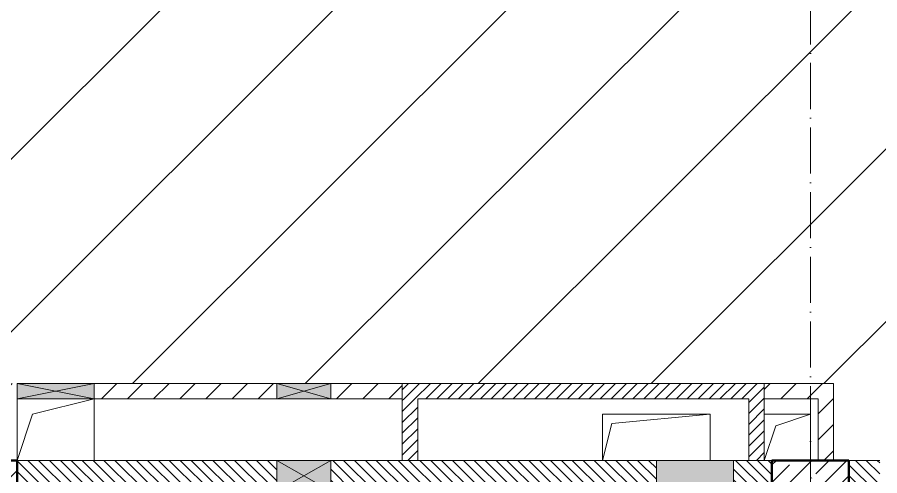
# Model space of a CAD drawing. Header units: millimetres. Extents: x -17017 to 628417, y -109036 to 199237.
# Drawn here: x 121260 to 126860, y 115795 to 118774 of the extents above; entities that cross this region are included whole.
import ezdxf

# ---------------------------------------------------------------- set-up
doc = ezdxf.new("R2010")
doc.units = ezdxf.units.MM
doc.linetypes.add('50_200_ШТРИХ_1Т_ш5_п1_п1_', pattern=[700, 500, -100, 0, -100])
for name, color, linetype, lineweight in [('3.1) ЖБ окна 1.2 м', 102, 'Continuous', 30), ('A-DETL-GENF-OTLN', 7, 'Continuous', 9), ('A-FLOR-____-OTLN', 7, 'Continuous', 9), ('A-GENM-____-OTLN', 7, 'Continuous', 9), ('A-GLAZ-____-OTLN', 7, 'Continuous', 9), ('A-WALL-____-MCUT', 7, 'Continuous', 13), ('A-WALL-____-PATT-1', 7, 'Continuous', 9), ('A-WALL-FNSH-MCUT-1', 7, 'Continuous', 9), ('S-COLS-____-MCUT', 7, 'Continuous', 50), ('S-COLS-____-OTLN', 7, 'Continuous', 9), ('S-GRID-____-OTLN-1', 7, '50_200_ШТРИХ_1Т_ш5_п1_п1_', 9), ('стяжа', 7, 'Continuous', 30)]:
    doc.layers.add(name, color=color, linetype=linetype, lineweight=lineweight)
pattern_1 = [(135, (43259.71, 63713.66), (-35.35534, -35.35534), [])]
pattern_2 = [(45, (43259.71, 63713.66), (-84.85281, 84.85281), [])]
pattern_3 = [(45, (43259.71, 63713.66), (-35.35534, 35.35534), [])]

# ---------------------------------------------------------------- blocks, each defined once
blk = doc.blocks.new('BSC_Колонна _Прямоугольная - 500х500-V36-АР1_План отверстий 2 этажа в осях 1-64_Ю-ЯЯ')
at = {"layer": 'S-COLS-____-OTLN'}
h = blk.add_hatch(dxfattribs=at)
h.set_pattern_fill('FP_46', color=256, style=0, pattern_type=2)
h.set_pattern_definition([(45, (-83150, -51931.04), (-114.04925, 114.04925), []), (45, (-83035.95, -51931.04), (-114.04925, 114.04925), [201.613, -40.323, 3.353, -36.97])])
h.paths.add_polyline_path([(-250, -250), (250, -250), (250, 250), (-250, 250)], flags=0)
at = {"layer": 'S-COLS-____-MCUT'}
for p, q in [((250, 250), (-250, 250)), ((-250, 250), (-250, -250)), ((250, -250), (250, 250)), ((-250, -250), (250, -250))]:
    blk.add_line(p, q, dxfattribs=at)
blk = doc.blocks.new('BSC_Колонна _Прямоугольная - 500х500-25978818-АР1_План отверстий 2 этажа в осях 1-64_Ю-ЯЯ')
at = {"layer": 'S-COLS-____-OTLN'}
h = blk.add_hatch(dxfattribs=at)
h.set_pattern_fill('FP_66', color=256, style=0, pattern_type=2)
h.set_pattern_definition([(45, (-77750, -51931.04), (-114.04925, 114.04925), []), (45, (-77635.95, -51931.04), (-114.04925, 114.04925), [201.613, -40.323, 3.353, -36.97])])
h.paths.add_polyline_path([(-250, -250), (250, -250), (250, 250), (-250, 250)], flags=0)
at = {"layer": 'S-COLS-____-MCUT'}
for p, q in [((250, 250), (-250, 250)), ((-250, 250), (-250, -250)), ((250, -250), (250, 250)), ((-250, -250), (250, -250))]:
    blk.add_line(p, q, dxfattribs=at)
blk = doc.blocks.new('AR_Отверстие Ниша - Лючок-32401948-АР1_План отверстий 2 этажа в осях 1-64_Ю-ЯЯ')
at = {"layer": 'A-GLAZ-____-OTLN'}
blk.add_hatch(color=256, dxfattribs=at).paths.add_polyline_path([(250, -100), (250, 100), (-250, 100), (-250, -100)], flags=0)
for p, q in [((250, 100), (-250, 100)), ((-250, 100), (-250, -100)), ((250, -100), (250, 100)), ((-250, -100), (250, -100))]:
    blk.add_line(p, q, dxfattribs=at)
blk = doc.blocks.new('AR_Отверстие прямоугольное _в плите_ - AR_Отверстие прямоугольное _в плите_-30459430-АР1_План отверстий 2 этажа в осях 1-64_Ю-ЯЯ')
at = {"layer": 'A-GENM-____-OTLN'}
for p, q in [((350, 150), (-350, 150)), ((-350, 150), (-350, -150)), ((-290, 90), (350, 150)), ((350, -150), (350, 150)), ((-350, -150), (-290, 90))]:
    blk.add_line(p, q, dxfattribs=at)
blk = doc.blocks.new('AR_Отверстие прямоугольное _в плите_ - AR_Отверстие прямоугольное _в плите_-30552814-АР1_План отверстий 2 этажа в осях 1-64_Ю-ЯЯ')
at = {"layer": 'A-GENM-____-OTLN'}
for p, q in [((-250, 200), (-250, -200)), ((-150, 100), (250, 200)), ((250, -200), (250, 200)), ((-250, -200), (-150, 100))]:
    blk.add_line(p, q, dxfattribs=at)
blk = doc.blocks.new('AR_Отверстие прямоугольное _в плите_ - AR_Отверстие прямоугольное _в плите_-30459338-АР1_План отверстий 2 этажа в осях 1-64_Ю-ЯЯ')
at = {"layer": 'A-GENM-____-OTLN'}
for p, q in [((150, 150), (-150, 150)), ((-75, 75), (150, 150)), ((150, -150), (150, 150)), ((-150, -150), (-75, 75))]:
    blk.add_line(p, q, dxfattribs=at)
blk = doc.blocks.new('AR_Отверстие прямоугольное _в стене__БезПР - AR_Отверстие прямоугольное _в стене__БезПР-36788828-АР1_План отверстий 2 этажа в осях 1-64_Ю-ЯЯ')
at = {"layer": 'A-GLAZ-____-OTLN'}
blk.add_hatch(color=256, dxfattribs=at).paths.add_polyline_path([(-250, 50), (-250, -50), (250, -50), (250, 50)], flags=0)
at = {"layer": 'A-DETL-GENF-OTLN'}
for p, q in [((-250, -50), (-250, 50)), ((-250, 50), (250, 50)), ((250, 50), (-250, -50)), ((-250, 50), (250, -50)), ((250, 50), (-250, 50)), ((-250, 50), (-250, -50)), ((250, 50), (250, -50)), ((250, -50), (250, 50)), ((250, -50), (-250, -50)), ((-250, -50), (250, -50))]:
    blk.add_line(p, q, dxfattribs=at)
at = {"layer": 'A-GLAZ-____-OTLN'}
blk.add_line((250, 50), (-250, 50), dxfattribs=at)
blk = doc.blocks.new('AR_Отверстие прямоугольное _в стене_ - AR_Отверстие прямоугольное _в стене__ОВ-36832991-АР1_План отверстий 2 этажа в осях 1-64_Ю-ЯЯ')
at = {"layer": 'A-GLAZ-____-OTLN'}
blk.add_hatch(color=256, dxfattribs=at).paths.add_polyline_path([(-175, 50), (-175, -50), (175, -50), (175, 50)], flags=0)
at = {"layer": 'A-DETL-GENF-OTLN'}
for p, q in [((-175, -50), (-175, 50)), ((-175, 50), (175, 50)), ((175, 50), (-175, -50)), ((-175, 50), (175, -50)), ((175, 50), (-175, 50)), ((-175, 50), (-175, -50)), ((175, 50), (175, -50)), ((175, -50), (175, 50)), ((175, -50), (-175, -50)), ((-175, -50), (175, -50))]:
    blk.add_line(p, q, dxfattribs=at)
blk = doc.blocks.new('AR_Отверстие прямоугольное _в стене__БезПР - AR_Отверстие прямоугольное _в стене__БезПР-36789443-АР1_План отверстий 2 этажа в осях 1-64_Ю-ЯЯ')
at = {"layer": 'A-GLAZ-____-OTLN'}
blk.add_hatch(color=256, dxfattribs=at).paths.add_polyline_path([(175, -100), (175, 100), (-175, 100), (-175, -100)], flags=0)
at = {"layer": 'A-DETL-GENF-OTLN'}
for p, q in [((-175, -100), (-175, 100)), ((-175, 100), (175, 100)), ((175, 100), (-175, -100)), ((-175, 100), (175, -100)), ((175, 100), (-175, 100)), ((-175, 100), (-175, -100)), ((175, 100), (175, -100)), ((175, -100), (175, 100)), ((175, -100), (-175, -100)), ((-175, -100), (175, -100))]:
    blk.add_line(p, q, dxfattribs=at)
at = {"layer": 'A-GLAZ-____-OTLN'}
blk.add_line((175, 100), (-175, 100), dxfattribs=at)
blk = doc.blocks.new('2этаж')
at = {"layer": 'S-GRID-____-OTLN-1', "color": 251, "ltscale": 0.6, "true_color": 0x636466}
blk.add_line((67558.3, 549908.8), (67558.3, 498997), dxfattribs=at)

msp = doc.modelspace()

# ---------------------------------------------------------------- hatches: boundary and pattern name
at = {"layer": 'A-WALL-____-PATT-1'}
h = msp.add_hatch(dxfattribs=at)
h.set_pattern_fill('FP_4', color=256, style=0, pattern_type=2)
h.set_pattern_definition(pattern_2)
h.paths.add_polyline_path([(122782.1, 116294.7), (122944.7, 116294.7), (122944.7, 116394.7), (121759.7, 116394.7), (121759.7, 116294.7)], flags=0)
h.paths.add_polyline_path([(123759.7, 116294.7), (123759.7, 116394.7), (123294.7, 116394.7), (123294.7, 116294.7)], flags=0)
h.paths.add_polyline_path([(121014.6, 116294.7), (121259.7, 116294.7), (121259.7, 116394.7), (120759.7, 116394.7), (120759.7, 116294.7), (120859.7, 116294.7)], flags=0)
h = msp.add_hatch(dxfattribs=at)
h.set_pattern_fill('FP_5', color=256, style=0, pattern_type=2)
h.set_pattern_definition(pattern_3)
h.paths.add_polyline_path([(126009.7, 116294.7), (126009.7, 116394.7), (123759.7, 116394.7), (123759.7, 116294.7), (124549.6, 116294.7)], flags=0)
h = msp.add_hatch(dxfattribs=at)
h.set_pattern_fill('FP_5', color=256, style=0, pattern_type=2)
h.set_pattern_definition(pattern_3)
h.paths.add_polyline_path([(126109.7, 115894.7), (126109.7, 116394.7), (126009.7, 116394.7), (126009.7, 115894.7)], flags=0)
h = msp.add_hatch(dxfattribs=at)
h.set_pattern_fill('FP_4', color=256, style=0, pattern_type=2)
h.set_pattern_definition(pattern_2)
h.paths.add_polyline_path([(126109.7, 116294.7), (126459.7, 116294.7), (126459.7, 116394.7), (126109.7, 116394.7)], flags=0)
h = msp.add_hatch(dxfattribs=at)
h.set_pattern_fill('FP_4', color=256, style=0, pattern_type=2)
h.set_pattern_definition(pattern_2)
h.paths.add_polyline_path([(126559.7, 115894.7), (126559.7, 116394.7), (126459.7, 116394.7), (126459.7, 115894.7)], flags=0)
h = msp.add_hatch(dxfattribs=at)
h.set_pattern_fill('FP_5', color=256, style=0, pattern_type=2)
h.set_pattern_definition(pattern_3)
h.paths.add_polyline_path([(123859.7, 115894.7), (123859.7, 116294.7), (123759.7, 116294.7), (123759.7, 115894.7)], flags=0)
h = msp.add_hatch(dxfattribs=at)
h.set_pattern_fill('FP_6', color=256, style=0, pattern_type=2)
h.set_pattern_definition(pattern_1)
h.paths.add_polyline_path([(125409.7, 115694.7), (125409.7, 115894.7), (123294.7, 115894.7), (123294.7, 115694.7), (124549.6, 115694.7)], flags=0)
h.paths.add_polyline_path([(126159.7, 115694.7), (126159.7, 115894.7), (125909.7, 115894.7), (125909.7, 115694.7)], flags=0)
h.paths.add_polyline_path([(122944.7, 115694.7), (122944.7, 115894.7), (121259.7, 115894.7), (121259.7, 115694.7), (122782.1, 115694.7)], flags=0)
h = msp.add_hatch(dxfattribs=at)
h.set_pattern_fill('FP_6', color=256, style=0, pattern_type=2)
h.set_pattern_definition(pattern_1)
h.paths.add_polyline_path([(130924.7, 115694.7), (130924.7, 115894.7), (129669.7, 115894.7), (129669.7, 115694.7)], flags=0)
h.paths.add_polyline_path([(128084.6, 115694.7), (128969.7, 115694.7), (128969.7, 115894.7), (127559.7, 115894.7), (127559.7, 115694.7)], flags=0)
h.paths.add_polyline_path([(126659.7, 115694.7), (126859.7, 115694.7), (126859.7, 115894.7), (126659.7, 115894.7)], flags=0)
at = {"layer": 'стяжа'}
h = msp.add_hatch(dxfattribs=at)
h.set_pattern_fill('ANSI31', color=5, scale=250)
h.paths.add_polyline_path([(120759.7, 115244.7), (120759.7, 115394.7), (120759.7, 115894.7), (120759.7, 116394.7), (121259.7, 116394.7), (121759.7, 116394.7), (122944.7, 116394.7), (123294.7, 116394.7), (126559.7, 116394.7), (126559.7, 115894.7), (126659.7, 115894.7), (126859.7, 115894.7), (127559.7, 115894.7), (128969.7, 115894.7), (129669.7, 115894.7), (130924.7, 115894.7), (130924.7, 118894.7), (130809.7, 118894.7), (130759.7, 118894.7), (130369.7, 118894.7), (129919.7, 118894.7), (129684.7, 118894.7), (129684.7, 118888.7), (129615.7, 118888.7), (129609.7, 118888.7), (129534.7, 118888.7), (129184.7, 118894.7), (129184.7, 118888.7), (129109.7, 118888.7), (129103.7, 118888.7), (129034.7, 118888.7), (128719.7, 118894.7), (128269.7, 118894.7), (128034.7, 118894.7), (128034.7, 118888.7), (127965.7, 118888.7), (127959.7, 118888.7), (127884.7, 118888.7), (127159.7, 118894.7), (126859.7, 118894.7), (126659.7, 118894.7), (126159.7, 118894.7), (124219.7, 118894.7), (123869.7, 118894.7), (123534.7, 118894.7), (123534.7, 118888.7), (123459.7, 118888.7), (123453.7, 118888.7), (123384.7, 118888.7), (122534.7, 118894.2), (122534.7, 118888.7), (122465.7, 118888.7), (122459.7, 118888.7), (122384.7, 118888.7), (121259.7, 118894.7), (120759.7, 118894.7), (120609.7, 118894.7), (119909.7, 118894.7), (119784.7, 118894.7), (119784.7, 118888.7), (119709.7, 118888.7), (119703.7, 118888.7), (119634.7, 118888.7), (119409.7, 118894.7), (118709.7, 118894.7), (118634.7, 118894.7), (118634.7, 118888.7), (118565.7, 118888.7), (118559.7, 118888.7), (118484.7, 118888.7), (118259.7, 118894.7), (118259.7, 118844.7), (118259.7, 118344.7), (118209.7, 118344.7), (118209.7, 118244.7), (118009.7, 118244.7), (118009.7, 118169.7), (118015.7, 118169.7), (118015.7, 118094.7), (118009.7, 116294.7), (118015.7, 116294.7), (118015.7, 116219.7), (118009.7, 115894.7), (118259.7, 115894.7), (118259.7, 115394.7), (118209.7, 115394.7), (118209.7, 115294.7), (118009.7, 115294.7), (118009.7, 115169.7), (118015.7, 115169.7), (118015.7, 115094.7), (118009.7, 113294.7), (118015.7, 113294.7), (118015.7, 113219.7), (118009.7, 112169.7), (118015.7, 112169.7), (118015.7, 112094.7), (118009.7, 110294.7), (118015.7, 110294.7), (118015.7, 110219.7), (118009.7, 110144.7), (118259.7, 110144.7), (118259.7, 109644.7), (118209.7, 109644.7), (118209.7, 109544.7), (118009.7, 109544.7), (118009.7, 109169.7), (118015.7, 109169.7), (118015.7, 109094.7), (118009.7, 107294.7), (118015.7, 107294.7), (118015.7, 107219.7), (118009.7, 107194.7), (118259.7, 107194.7), (118259.7, 106894.7), (120759.7, 106894.7), (120759.7, 107194.7), (121259.7, 107194.7), (121259.7, 106894.7), (126159.7, 106894.7), (126159.7, 107194.7), (126659.7, 107194.7), (126659.7, 106894.7), (128134.7, 106894.7), (128134.7, 106900.7), (128209.7, 106900.7), (130209.7, 106894.7), (130209.7, 106900.7), (130284.7, 106900.7), (132009.7, 106894.7), (132009.7, 107194.7), (132009.7, 107369.7), (132003.7, 107369.7), (132003.7, 107444.7), (132009.7, 108394.7), (132009.7, 109394.7), (132009.7, 109544.7), (132003.7, 109544.7), (132003.7, 109619.7), (132009.7, 109644.7), (129459.7, 109644.7), (128359.7, 109644.7), (128134.7, 109644.7), (128134.7, 109638.7), (128059.7, 109638.7), (128053.7, 109638.7), (127984.7, 109638.7), (126984.7, 109644.3), (126984.7, 109638.7), (126915.7, 109638.7), (126909.7, 109638.7), (126834.7, 109638.7), (126659.7, 109644.7), (126159.7, 109644.7), (121259.7, 109644.7), (120759.7, 109644.7), (120759.7, 110144.7), (120759.7, 110644.7), (120759.7, 111214.8), (120759.7, 114744.7)])

# ---------------------------------------------------------------- linework, layer by layer
at = {"layer": 'A-FLOR-____-OTLN'}
for p, q in [((121259.7, 115894.7), (121259.7, 116294.7)), ((121759.7, 116294.7), (121759.7, 115894.7)), ((125059.7, 116194.7), (125759.7, 116194.7)), ((125059.7, 115894.7), (125059.7, 116194.7)), ((125759.7, 116194.7), (125759.7, 115894.7)), ((126109.7, 116194.7), (126409.7, 116194.7)), ((126409.7, 116194.7), (126409.7, 115894.7))]:
    msp.add_line(p, q, dxfattribs=at)
at = {"layer": 'A-WALL-____-MCUT'}
for p, q in [((122944.7, 115894.7), (121259.7, 115894.7)), ((125409.7, 115894.7), (123294.7, 115894.7)), ((126159.7, 115894.7), (125909.7, 115894.7)), ((126859.7, 115894.7), (126659.7, 115894.7))]:
    msp.add_line(p, q, dxfattribs=at)
at = {"layer": 'A-WALL-FNSH-MCUT-1'}
for p, q in [((122944.7, 116394.7), (121759.7, 116394.7)), ((126559.7, 116394.7), (123294.7, 116394.7)), ((123759.7, 116394.7), (123759.7, 115894.7)), ((126109.7, 115894.7), (126109.7, 116394.7)), ((126559.7, 115894.7), (126559.7, 116394.7)), ((121759.7, 116294.7), (122944.7, 116294.7)), ((123294.7, 116294.7), (123759.7, 116294.7)), ((123859.7, 115894.7), (123859.7, 116294.7)), ((123859.7, 116294.7), (126009.7, 116294.7)), ((126009.7, 116294.7), (126009.7, 115894.7)), ((126109.7, 116294.7), (126459.7, 116294.7)), ((126459.7, 116294.7), (126459.7, 115894.7))]:
    msp.add_line(p, q, dxfattribs=at)

# ---------------------------------------------------------------- block references
at = {"layer": '3.1) ЖБ окна 1.2 м'}
msp.add_blockref('2этаж', (58851.4, -395302.3), dxfattribs=at)
at = {"layer": 'A-GENM-____-OTLN'}
for name, p in [('AR_Отверстие прямоугольное _в плите_ - AR_Отверстие прямоугольное _в плите_-30552814-АР1_План отверстий 2 этажа в осях 1-64_Ю-ЯЯ', (121509.7, 116094.7)), ('AR_Отверстие прямоугольное _в плите_ - AR_Отверстие прямоугольное _в плите_-30459430-АР1_План отверстий 2 этажа в осях 1-64_Ю-ЯЯ', (125409.7, 116044.7)), ('AR_Отверстие прямоугольное _в плите_ - AR_Отверстие прямоугольное _в плите_-30459338-АР1_План отверстий 2 этажа в осях 1-64_Ю-ЯЯ', (126259.7, 116044.7))]:
    msp.add_blockref(name, p, dxfattribs=at)
at = {"layer": 'A-GLAZ-____-OTLN', "rotation": 180}
for name, p in [('AR_Отверстие прямоугольное _в стене__БезПР - AR_Отверстие прямоугольное _в стене__БезПР-36788828-АР1_План отверстий 2 этажа в осях 1-64_Ю-ЯЯ', (121509.7, 116344.7)), ('AR_Отверстие прямоугольное _в стене_ - AR_Отверстие прямоугольное _в стене__ОВ-36832991-АР1_План отверстий 2 этажа в осях 1-64_Ю-ЯЯ', (123119.7, 116344.7))]:
    msp.add_blockref(name, p, dxfattribs=at)
at = {"layer": 'A-GLAZ-____-OTLN'}
for name, p in [('AR_Отверстие прямоугольное _в стене__БезПР - AR_Отверстие прямоугольное _в стене__БезПР-36789443-АР1_План отверстий 2 этажа в осях 1-64_Ю-ЯЯ', (123119.7, 115794.7)), ('AR_Отверстие Ниша - Лючок-32401948-АР1_План отверстий 2 этажа в осях 1-64_Ю-ЯЯ', (125659.7, 115794.7))]:
    msp.add_blockref(name, p, dxfattribs=at)
at = {"layer": 'S-COLS-____-OTLN'}
for name, p in [('BSC_Колонна _Прямоугольная - 500х500-25978818-АР1_План отверстий 2 этажа в осях 1-64_Ю-ЯЯ', (121009.7, 115644.7)), ('BSC_Колонна _Прямоугольная - 500х500-V36-АР1_План отверстий 2 этажа в осях 1-64_Ю-ЯЯ', (126409.7, 115644.7))]:
    msp.add_blockref(name, p, dxfattribs=at)

doc.saveas('drawing.dxf')
